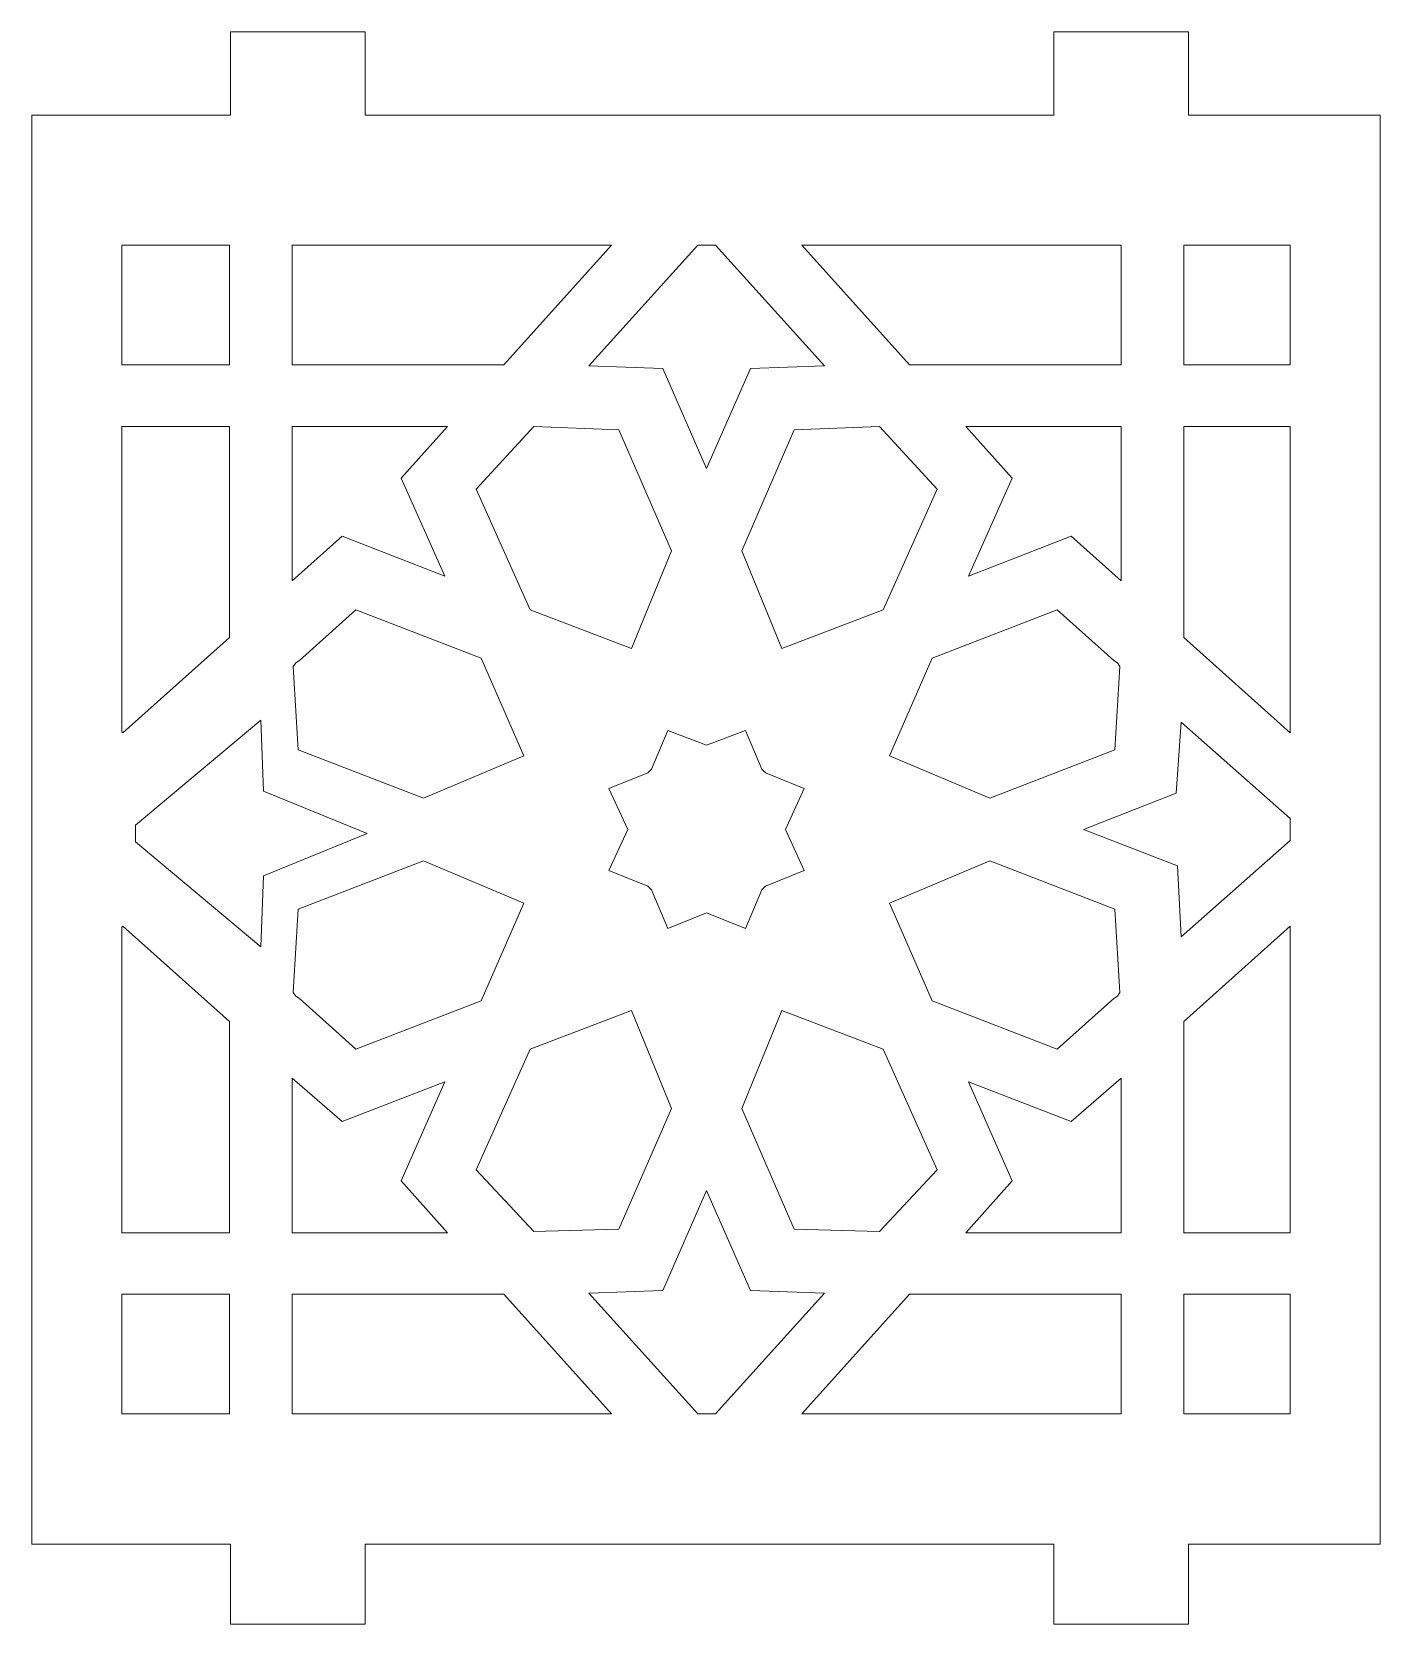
# Model space of a CAD drawing. Header units: millimetres. Extents: x -79 to 79, y -140 to 140.
# Drawn here: x 0.42 to 19.21, y -5.53 to 16.66 of the extents above; entities that cross this region are included whole.
import ezdxf

# ---------------------------------------------------------------- set-up
doc = ezdxf.new("R2010")
doc.units = ezdxf.units.MM
doc.header["$MEASUREMENT"] = 0
doc.layers.add('Layer 1', color=7, linetype='Continuous')

msp = doc.modelspace()

# ---------------------------------------------------------------- linework, layer by layer
at = {"layer": 'Layer 1', "color": 18, "lineweight": 9}
for points, knots in [([(3.185, 15.5021), (3.185, 15.5021), (0.4182, 15.5021), (0.4182, 15.5021), (0.4182, 15.5021), (0.4182, 15.5021), (0.4182, -4.416), (0.4182, -4.416), (0.4182, -4.416), (0.4182, -4.416), (3.185, -4.416), (3.185, -4.416), (3.185, -4.416), (3.185, -4.416), (3.185, -5.532), (3.185, -5.532), (3.185, -5.532), (3.185, -5.532), (5.0644, -5.532), (5.0644, -5.532), (5.0644, -5.532), (5.0644, -5.532), (5.0644, -4.416), (5.0644, -4.416), (5.0644, -4.416), (5.0644, -4.416), (14.6625, -4.416), (14.6625, -4.416), (14.6625, -4.416), (14.6625, -4.416), (14.6625, -5.532), (14.6625, -5.532), (14.6625, -5.532), (14.6625, -5.532), (16.5419, -5.532), (16.5419, -5.532), (16.5419, -5.532), (16.5419, -5.532), (16.5419, -4.416), (16.5419, -4.416), (16.5419, -4.416), (16.5419, -4.416), (19.2119, -4.416), (19.2119, -4.416), (19.2119, -4.416), (19.2119, -4.416), (19.2119, 15.5021), (19.2119, 15.5021), (19.2119, 15.5021), (19.2119, 15.5021), (16.5419, 15.5021), (16.5419, 15.5021), (16.5419, 15.5021), (16.5419, 15.5021), (16.5419, 16.6631), (16.5419, 16.6631), (16.5419, 16.6631), (16.5419, 16.6631), (14.6625, 16.6631), (14.6625, 16.6631), (14.6625, 16.6631), (14.6625, 16.6631), (14.6625, 15.5021), (14.6625, 15.5021), (14.6625, 15.5021), (14.6625, 15.5021), (5.0644, 15.5021), (5.0644, 15.5021), (5.0644, 15.5021), (5.0644, 15.5021), (5.0644, 16.6631), (5.0644, 16.6631), (5.0644, 16.6631), (5.0644, 16.6631), (3.185, 16.6631), (3.185, 16.6631), (3.185, 16.6631), (3.185, 16.6631), (3.185, 15.5021), (3.185, 15.5021)], [0, 0, 0, 0, 0.047619, 0.047619, 0.047619, 0.047619, 0.0952381, 0.0952381, 0.0952381, 0.0952381, 0.1428571, 0.1428571, 0.1428571, 0.1428571, 0.1904762, 0.1904762, 0.1904762, 0.1904762, 0.2380952, 0.2380952, 0.2380952, 0.2380952, 0.2857143, 0.2857143, 0.2857143, 0.2857143, 0.3333333, 0.3333333, 0.3333333, 0.3333333, 0.3809524, 0.3809524, 0.3809524, 0.3809524, 0.4285714, 0.4285714, 0.4285714, 0.4285714, 0.4761905, 0.4761905, 0.4761905, 0.4761905, 0.5238095, 0.5238095, 0.5238095, 0.5238095, 0.5714286, 0.5714286, 0.5714286, 0.5714286, 0.6190476, 0.6190476, 0.6190476, 0.6190476, 0.6666667, 0.6666667, 0.6666667, 0.6666667, 0.7142857, 0.7142857, 0.7142857, 0.7142857, 0.7619048, 0.7619048, 0.7619048, 0.7619048, 0.8095238, 0.8095238, 0.8095238, 0.8095238, 0.8571429, 0.8571429, 0.8571429, 0.8571429, 0.9047619, 0.9047619, 0.9047619, 0.9047619, 1, 1, 1, 1]), ([(1.6711, 13.6883), (1.6711, 13.6883), (1.6711, 12.0225), (1.6711, 12.0225), (1.6711, 12.0225), (1.6711, 12.0225), (1.6884, 12.0225), (1.6884, 12.0225), (1.6884, 12.0225), (1.6884, 12.0225), (3.1723, 12.0225), (3.1723, 12.0225), (3.1723, 12.0225), (3.1723, 12.0225), (3.1723, 13.6883), (3.1723, 13.6883), (3.1723, 13.6883), (3.1723, 13.6883), (1.6884, 13.6883), (1.6884, 13.6883), (1.6884, 13.6883), (1.6884, 13.6883), (1.6711, 13.6883), (1.6711, 13.6883)], [0, 0, 0, 0, 0.1428571, 0.1428571, 0.1428571, 0.1428571, 0.2857143, 0.2857143, 0.2857143, 0.2857143, 0.4285714, 0.4285714, 0.4285714, 0.4285714, 0.5714286, 0.5714286, 0.5714286, 0.5714286, 0.7142857, 0.7142857, 0.7142857, 0.7142857, 1, 1, 1, 1]), ([(8.4969, 13.6883), (8.4969, 13.6883), (6.9956, 12.0225), (6.9956, 12.0225), (6.9956, 12.0225), (6.9956, 12.0225), (4.0452, 12.0225), (4.0452, 12.0225), (4.0452, 12.0225), (4.0452, 12.0225), (4.0452, 13.6883), (4.0452, 13.6883), (4.0452, 13.6883), (4.0452, 13.6883), (8.4969, 13.6883), (8.4969, 13.6883)], [0, 0, 0, 0, 0.2, 0.2, 0.2, 0.2, 0.4, 0.4, 0.4, 0.4, 0.6, 0.6, 0.6, 0.6, 1, 1, 1, 1]), ([(9.8237, 13.6883), (9.8237, 13.6883), (9.9459, 13.6883), (9.9459, 13.6883), (9.9459, 13.6883), (9.9459, 13.6883), (11.4648, 12.0056), (11.4648, 12.0056), (11.4648, 12.0056), (11.4648, 12.0056), (10.4347, 11.972), (10.4347, 11.972), (10.4347, 11.972), (10.4347, 11.972), (9.8237, 10.5754), (9.8237, 10.5754), (9.8237, 10.5754), (9.8237, 10.5754), (9.2127, 11.972), (9.2127, 11.972), (9.2127, 11.972), (9.2127, 11.972), (8.1827, 12.0056), (8.1827, 12.0056), (8.1827, 12.0056), (8.1827, 12.0056), (9.7015, 13.6883), (9.7015, 13.6883), (9.7015, 13.6883), (9.7015, 13.6883), (9.8237, 13.6883), (9.8237, 13.6883)], [0, 0, 0, 0, 0.1111111, 0.1111111, 0.1111111, 0.1111111, 0.2222222, 0.2222222, 0.2222222, 0.2222222, 0.3333333, 0.3333333, 0.3333333, 0.3333333, 0.4444444, 0.4444444, 0.4444444, 0.4444444, 0.5555556, 0.5555556, 0.5555556, 0.5555556, 0.6666667, 0.6666667, 0.6666667, 0.6666667, 0.7777778, 0.7777778, 0.7777778, 0.7777778, 1, 1, 1, 1]), ([(11.1505, 13.6883), (11.1505, 13.6883), (12.6519, 12.0225), (12.6519, 12.0225), (12.6519, 12.0225), (12.6519, 12.0225), (15.6022, 12.0225), (15.6022, 12.0225), (15.6022, 12.0225), (15.6022, 12.0225), (15.6022, 13.6883), (15.6022, 13.6883), (15.6022, 13.6883), (15.6022, 13.6883), (11.1505, 13.6883), (11.1505, 13.6883)], [0, 0, 0, 0, 0.2, 0.2, 0.2, 0.2, 0.4, 0.4, 0.4, 0.4, 0.6, 0.6, 0.6, 0.6, 1, 1, 1, 1]), ([(17.959, 12.0225), (17.959, 12.0225), (16.4751, 12.0225), (16.4751, 12.0225), (16.4751, 12.0225), (16.4751, 12.0225), (16.4751, 13.6883), (16.4751, 13.6883), (16.4751, 13.6883), (16.4751, 13.6883), (17.959, 13.6883), (17.959, 13.6883), (17.959, 13.6883), (17.959, 13.6883), (17.959, 12.0225), (17.959, 12.0225)], [0, 0, 0, 0, 0.2, 0.2, 0.2, 0.2, 0.4, 0.4, 0.4, 0.4, 0.6, 0.6, 0.6, 0.6, 1, 1, 1, 1]), ([(1.6711, 11.1643), (1.6711, 11.1643), (1.6711, 6.9059), (1.6711, 6.9059), (1.6711, 6.9059), (1.6711, 6.9059), (1.6884, 6.8904), (1.6884, 6.8904), (1.6884, 6.8904), (1.6884, 6.8904), (3.1723, 8.2197), (3.1723, 8.2197), (3.1723, 8.2197), (3.1723, 8.2197), (3.1723, 11.1643), (3.1723, 11.1643), (3.1723, 11.1643), (3.1723, 11.1643), (1.6884, 11.1643), (1.6884, 11.1643), (1.6884, 11.1643), (1.6884, 11.1643), (1.6711, 11.1643), (1.6711, 11.1643)], [0, 0, 0, 0, 0.1428571, 0.1428571, 0.1428571, 0.1428571, 0.2857143, 0.2857143, 0.2857143, 0.2857143, 0.4285714, 0.4285714, 0.4285714, 0.4285714, 0.5714286, 0.5714286, 0.5714286, 0.5714286, 0.7142857, 0.7142857, 0.7142857, 0.7142857, 1, 1, 1, 1]), ([(4.0452, 11.1643), (4.0452, 11.1643), (6.21, 11.1643), (6.21, 11.1643), (6.21, 11.1643), (6.21, 11.1643), (5.564, 10.4408), (5.564, 10.4408), (5.564, 10.4408), (5.564, 10.4408), (6.1751, 9.0779), (6.1751, 9.0779), (6.1751, 9.0779), (6.1751, 9.0779), (4.7435, 9.6331), (4.7435, 9.6331), (4.7435, 9.6331), (4.7435, 9.6331), (4.0452, 9.0105), (4.0452, 9.0105), (4.0452, 9.0105), (4.0452, 9.0105), (4.0452, 11.1643), (4.0452, 11.1643)], [0, 0, 0, 0, 0.1428571, 0.1428571, 0.1428571, 0.1428571, 0.2857143, 0.2857143, 0.2857143, 0.2857143, 0.4285714, 0.4285714, 0.4285714, 0.4285714, 0.5714286, 0.5714286, 0.5714286, 0.5714286, 0.7142857, 0.7142857, 0.7142857, 0.7142857, 1, 1, 1, 1]), ([(7.3622, 8.6067), (7.3622, 8.6067), (6.6115, 10.2894), (6.6115, 10.2894), (6.6115, 10.2894), (6.6115, 10.2894), (7.4146, 11.1643), (7.4146, 11.1643), (7.4146, 11.1643), (7.4146, 11.1643), (8.6017, 11.1138), (8.6017, 11.1138), (8.6017, 11.1138), (8.6017, 11.1138), (9.3349, 9.4312), (9.3349, 9.4312), (9.3349, 9.4312), (9.3349, 9.4312), (8.7763, 8.0683), (8.7763, 8.0683), (8.7763, 8.0683), (8.7763, 8.0683), (7.3622, 8.6067), (7.3622, 8.6067)], [0, 0, 0, 0, 0.1428571, 0.1428571, 0.1428571, 0.1428571, 0.2857143, 0.2857143, 0.2857143, 0.2857143, 0.4285714, 0.4285714, 0.4285714, 0.4285714, 0.5714286, 0.5714286, 0.5714286, 0.5714286, 0.7142857, 0.7142857, 0.7142857, 0.7142857, 1, 1, 1, 1]), ([(12.2853, 8.6067), (12.2853, 8.6067), (13.0359, 10.2894), (13.0359, 10.2894), (13.0359, 10.2894), (13.0359, 10.2894), (12.2329, 11.1643), (12.2329, 11.1643), (12.2329, 11.1643), (12.2329, 11.1643), (11.0458, 11.1138), (11.0458, 11.1138), (11.0458, 11.1138), (11.0458, 11.1138), (10.3125, 9.4312), (10.3125, 9.4312), (10.3125, 9.4312), (10.3125, 9.4312), (10.8712, 8.0683), (10.8712, 8.0683), (10.8712, 8.0683), (10.8712, 8.0683), (12.2853, 8.6067), (12.2853, 8.6067)], [0, 0, 0, 0, 0.1428571, 0.1428571, 0.1428571, 0.1428571, 0.2857143, 0.2857143, 0.2857143, 0.2857143, 0.4285714, 0.4285714, 0.4285714, 0.4285714, 0.5714286, 0.5714286, 0.5714286, 0.5714286, 0.7142857, 0.7142857, 0.7142857, 0.7142857, 1, 1, 1, 1]), ([(15.6022, 11.1643), (15.6022, 11.1643), (13.4375, 11.1643), (13.4375, 11.1643), (13.4375, 11.1643), (13.4375, 11.1643), (14.0834, 10.4408), (14.0834, 10.4408), (14.0834, 10.4408), (14.0834, 10.4408), (13.4724, 9.0779), (13.4724, 9.0779), (13.4724, 9.0779), (13.4724, 9.0779), (14.9039, 9.6331), (14.9039, 9.6331), (14.9039, 9.6331), (14.9039, 9.6331), (15.6022, 9.0105), (15.6022, 9.0105), (15.6022, 9.0105), (15.6022, 9.0105), (15.6022, 11.1643), (15.6022, 11.1643)], [0, 0, 0, 0, 0.1428571, 0.1428571, 0.1428571, 0.1428571, 0.2857143, 0.2857143, 0.2857143, 0.2857143, 0.4285714, 0.4285714, 0.4285714, 0.4285714, 0.5714286, 0.5714286, 0.5714286, 0.5714286, 0.7142857, 0.7142857, 0.7142857, 0.7142857, 1, 1, 1, 1]), ([(17.959, 6.8904), (17.959, 6.8904), (16.4751, 8.2197), (16.4751, 8.2197), (16.4751, 8.2197), (16.4751, 8.2197), (16.4751, 11.1643), (16.4751, 11.1643), (16.4751, 11.1643), (16.4751, 11.1643), (17.959, 11.1643), (17.959, 11.1643), (17.959, 11.1643), (17.959, 11.1643), (17.959, 6.8904), (17.959, 6.8904)], [0, 0, 0, 0, 0.2, 0.2, 0.2, 0.2, 0.4, 0.4, 0.4, 0.4, 0.6, 0.6, 0.6, 0.6, 1, 1, 1, 1]), ([(4.9356, 8.6067), (4.9356, 8.6067), (6.6813, 7.9337), (6.6813, 7.9337), (6.6813, 7.9337), (6.6813, 7.9337), (7.2749, 6.5707), (7.2749, 6.5707), (7.2749, 6.5707), (7.2749, 6.5707), (5.8783, 5.9818), (5.8783, 5.9818), (5.8783, 5.9818), (5.8783, 5.9818), (4.1325, 6.6549), (4.1325, 6.6549), (4.1325, 6.6549), (4.1325, 6.6549), (4.0627, 7.8159), (4.0627, 7.8159), (4.0627, 7.8159), (4.0627, 7.8159), (4.0976, 7.8664), (4.0976, 7.8664), (4.0976, 7.8664), (4.0976, 7.8664), (4.15, 7.9), (4.15, 7.9), (4.15, 7.9), (4.15, 7.9), (4.9356, 8.6067), (4.9356, 8.6067)], [0, 0, 0, 0, 0.1111111, 0.1111111, 0.1111111, 0.1111111, 0.2222222, 0.2222222, 0.2222222, 0.2222222, 0.3333333, 0.3333333, 0.3333333, 0.3333333, 0.4444444, 0.4444444, 0.4444444, 0.4444444, 0.5555556, 0.5555556, 0.5555556, 0.5555556, 0.6666667, 0.6666667, 0.6666667, 0.6666667, 0.7777778, 0.7777778, 0.7777778, 0.7777778, 1, 1, 1, 1]), ([(14.7119, 8.6067), (14.7119, 8.6067), (12.9661, 7.9337), (12.9661, 7.9337), (12.9661, 7.9337), (12.9661, 7.9337), (12.3726, 6.5707), (12.3726, 6.5707), (12.3726, 6.5707), (12.3726, 6.5707), (13.7692, 5.9818), (13.7692, 5.9818), (13.7692, 5.9818), (13.7692, 5.9818), (15.5149, 6.6549), (15.5149, 6.6549), (15.5149, 6.6549), (15.5149, 6.6549), (15.5848, 7.8159), (15.5848, 7.8159), (15.5848, 7.8159), (15.5848, 7.8159), (15.5499, 7.8664), (15.5499, 7.8664), (15.5499, 7.8664), (15.5499, 7.8664), (15.4975, 7.9), (15.4975, 7.9), (15.4975, 7.9), (15.4975, 7.9), (14.7119, 8.6067), (14.7119, 8.6067)], [0, 0, 0, 0, 0.1111111, 0.1111111, 0.1111111, 0.1111111, 0.2222222, 0.2222222, 0.2222222, 0.2222222, 0.3333333, 0.3333333, 0.3333333, 0.3333333, 0.4444444, 0.4444444, 0.4444444, 0.4444444, 0.5555556, 0.5555556, 0.5555556, 0.5555556, 0.6666667, 0.6666667, 0.6666667, 0.6666667, 0.7777778, 0.7777778, 0.7777778, 0.7777778, 1, 1, 1, 1]), ([(1.8644, 5.4889), (1.8644, 5.4889), (1.8644, 5.6067), (1.8644, 5.6067), (1.8644, 5.6067), (1.8644, 5.6067), (3.6102, 7.0706), (3.6102, 7.0706), (3.6102, 7.0706), (3.6102, 7.0706), (3.6451, 6.0778), (3.6451, 6.0778), (3.6451, 6.0778), (3.6451, 6.0778), (5.0941, 5.4889), (5.0941, 5.4889), (5.0941, 5.4889), (5.0941, 5.4889), (3.6451, 4.9), (3.6451, 4.9), (3.6451, 4.9), (3.6451, 4.9), (3.6102, 3.9072), (3.6102, 3.9072), (3.6102, 3.9072), (3.6102, 3.9072), (1.8644, 5.3711), (1.8644, 5.3711), (1.8644, 5.3711), (1.8644, 5.3711), (1.8644, 5.4889), (1.8644, 5.4889)], [0, 0, 0, 0, 0.1111111, 0.1111111, 0.1111111, 0.1111111, 0.2222222, 0.2222222, 0.2222222, 0.2222222, 0.3333333, 0.3333333, 0.3333333, 0.3333333, 0.4444444, 0.4444444, 0.4444444, 0.4444444, 0.5555556, 0.5555556, 0.5555556, 0.5555556, 0.6666667, 0.6666667, 0.6666667, 0.6666667, 0.7777778, 0.7777778, 0.7777778, 0.7777778, 1, 1, 1, 1]), ([(9.8237, 6.7222), (9.8237, 6.7222), (10.3649, 6.9241), (10.3649, 6.9241), (10.3649, 6.9241), (10.3649, 6.9241), (10.5919, 6.3857), (10.5919, 6.3857), (10.5919, 6.3857), (10.5919, 6.3857), (10.6442, 6.3352), (10.6442, 6.3352), (10.6442, 6.3352), (10.6442, 6.3352), (11.1854, 6.1164), (11.1854, 6.1164), (11.1854, 6.1164), (11.1854, 6.1164), (10.9236, 5.5443), (10.9236, 5.5443), (10.9236, 5.5443), (10.9236, 5.5443), (11.1854, 4.9722), (11.1854, 4.9722), (11.1854, 4.9722), (11.1854, 4.9722), (10.6442, 4.7535), (10.6442, 4.7535), (10.6442, 4.7535), (10.6442, 4.7535), (10.5919, 4.703), (10.5919, 4.703), (10.5919, 4.703), (10.5919, 4.703), (10.3649, 4.1646), (10.3649, 4.1646), (10.3649, 4.1646), (10.3649, 4.1646), (9.8237, 4.3833), (9.8237, 4.3833), (9.8237, 4.3833), (9.8237, 4.3833), (9.2825, 4.1646), (9.2825, 4.1646), (9.2825, 4.1646), (9.2825, 4.1646), (9.0556, 4.703), (9.0556, 4.703), (9.0556, 4.703), (9.0556, 4.703), (9.0032, 4.7535), (9.0032, 4.7535), (9.0032, 4.7535), (9.0032, 4.7535), (8.462, 4.9722), (8.462, 4.9722), (8.462, 4.9722), (8.462, 4.9722), (8.7239, 5.5443), (8.7239, 5.5443), (8.7239, 5.5443), (8.7239, 5.5443), (8.462, 6.1164), (8.462, 6.1164), (8.462, 6.1164), (8.462, 6.1164), (9.0032, 6.3352), (9.0032, 6.3352), (9.0032, 6.3352), (9.0032, 6.3352), (9.0556, 6.3857), (9.0556, 6.3857), (9.0556, 6.3857), (9.0556, 6.3857), (9.2825, 6.9241), (9.2825, 6.9241), (9.2825, 6.9241), (9.2825, 6.9241), (9.8237, 6.7222), (9.8237, 6.7222)], [0, 0, 0, 0, 0.047619, 0.047619, 0.047619, 0.047619, 0.0952381, 0.0952381, 0.0952381, 0.0952381, 0.1428571, 0.1428571, 0.1428571, 0.1428571, 0.1904762, 0.1904762, 0.1904762, 0.1904762, 0.2380952, 0.2380952, 0.2380952, 0.2380952, 0.2857143, 0.2857143, 0.2857143, 0.2857143, 0.3333333, 0.3333333, 0.3333333, 0.3333333, 0.3809524, 0.3809524, 0.3809524, 0.3809524, 0.4285714, 0.4285714, 0.4285714, 0.4285714, 0.4761905, 0.4761905, 0.4761905, 0.4761905, 0.5238095, 0.5238095, 0.5238095, 0.5238095, 0.5714286, 0.5714286, 0.5714286, 0.5714286, 0.6190476, 0.6190476, 0.6190476, 0.6190476, 0.6666667, 0.6666667, 0.6666667, 0.6666667, 0.7142857, 0.7142857, 0.7142857, 0.7142857, 0.7619048, 0.7619048, 0.7619048, 0.7619048, 0.8095238, 0.8095238, 0.8095238, 0.8095238, 0.8571429, 0.8571429, 0.8571429, 0.8571429, 0.9047619, 0.9047619, 0.9047619, 0.9047619, 1, 1, 1, 1]), ([(9.8237, 6.7222), (9.8237, 6.7222), (10.3649, 6.9241), (10.3649, 6.9241), (10.3649, 6.9241), (10.3649, 6.9241), (10.5919, 6.3857), (10.5919, 6.3857), (10.5919, 6.3857), (10.5919, 6.3857), (10.6442, 6.3352), (10.6442, 6.3352), (10.6442, 6.3352), (10.6442, 6.3352), (11.1854, 6.1164), (11.1854, 6.1164), (11.1854, 6.1164), (11.1854, 6.1164), (10.9236, 5.5443), (10.9236, 5.5443), (10.9236, 5.5443), (10.9236, 5.5443), (11.1854, 4.9722), (11.1854, 4.9722), (11.1854, 4.9722), (11.1854, 4.9722), (10.6442, 4.7535), (10.6442, 4.7535), (10.6442, 4.7535), (10.6442, 4.7535), (10.5919, 4.703), (10.5919, 4.703), (10.5919, 4.703), (10.5919, 4.703), (10.3649, 4.1646), (10.3649, 4.1646), (10.3649, 4.1646), (10.3649, 4.1646), (9.8237, 4.3833), (9.8237, 4.3833), (9.8237, 4.3833), (9.8237, 4.3833), (9.2825, 4.1646), (9.2825, 4.1646), (9.2825, 4.1646), (9.2825, 4.1646), (9.0556, 4.703), (9.0556, 4.703), (9.0556, 4.703), (9.0556, 4.703), (9.0032, 4.7535), (9.0032, 4.7535), (9.0032, 4.7535), (9.0032, 4.7535), (8.462, 4.9722), (8.462, 4.9722), (8.462, 4.9722), (8.462, 4.9722), (8.7239, 5.5443), (8.7239, 5.5443), (8.7239, 5.5443), (8.7239, 5.5443), (8.462, 6.1164), (8.462, 6.1164), (8.462, 6.1164), (8.462, 6.1164), (9.0032, 6.3352), (9.0032, 6.3352), (9.0032, 6.3352), (9.0032, 6.3352), (9.0556, 6.3857), (9.0556, 6.3857), (9.0556, 6.3857), (9.0556, 6.3857), (9.2825, 6.9241), (9.2825, 6.9241), (9.2825, 6.9241), (9.2825, 6.9241), (9.8237, 6.7222), (9.8237, 6.7222)], [0, 0, 0, 0, 0.047619, 0.047619, 0.047619, 0.047619, 0.0952381, 0.0952381, 0.0952381, 0.0952381, 0.1428571, 0.1428571, 0.1428571, 0.1428571, 0.1904762, 0.1904762, 0.1904762, 0.1904762, 0.2380952, 0.2380952, 0.2380952, 0.2380952, 0.2857143, 0.2857143, 0.2857143, 0.2857143, 0.3333333, 0.3333333, 0.3333333, 0.3333333, 0.3809524, 0.3809524, 0.3809524, 0.3809524, 0.4285714, 0.4285714, 0.4285714, 0.4285714, 0.4761905, 0.4761905, 0.4761905, 0.4761905, 0.5238095, 0.5238095, 0.5238095, 0.5238095, 0.5714286, 0.5714286, 0.5714286, 0.5714286, 0.6190476, 0.6190476, 0.6190476, 0.6190476, 0.6666667, 0.6666667, 0.6666667, 0.6666667, 0.7142857, 0.7142857, 0.7142857, 0.7142857, 0.7619048, 0.7619048, 0.7619048, 0.7619048, 0.8095238, 0.8095238, 0.8095238, 0.8095238, 0.8571429, 0.8571429, 0.8571429, 0.8571429, 0.9047619, 0.9047619, 0.9047619, 0.9047619, 1, 1, 1, 1]), ([(17.959, 5.3929), (17.959, 5.3929), (16.4402, 4.0468), (16.4402, 4.0468), (16.4402, 4.0468), (16.4402, 4.0468), (16.3878, 5.0395), (16.3878, 5.0395), (16.3878, 5.0395), (16.3878, 5.0395), (15.0785, 5.5443), (15.0785, 5.5443), (15.0785, 5.5443), (15.0785, 5.5443), (16.3704, 6.0491), (16.3704, 6.0491), (16.3704, 6.0491), (16.3704, 6.0491), (16.4402, 7.0419), (16.4402, 7.0419), (16.4402, 7.0419), (16.4402, 7.0419), (17.959, 5.6958), (17.959, 5.6958), (17.959, 5.6958), (17.959, 5.6958), (17.959, 5.3929), (17.959, 5.3929)], [0, 0, 0, 0, 0.125, 0.125, 0.125, 0.125, 0.25, 0.25, 0.25, 0.25, 0.375, 0.375, 0.375, 0.375, 0.5, 0.5, 0.5, 0.5, 0.625, 0.625, 0.625, 0.625, 0.75, 0.75, 0.75, 0.75, 1, 1, 1, 1]), ([(4.15, 3.1886), (4.15, 3.1886), (4.0976, 3.2223), (4.0976, 3.2223), (4.0976, 3.2223), (4.0976, 3.2223), (4.0627, 3.2728), (4.0627, 3.2728), (4.0627, 3.2728), (4.0627, 3.2728), (4.1325, 4.4338), (4.1325, 4.4338), (4.1325, 4.4338), (4.1325, 4.4338), (5.8783, 5.1068), (5.8783, 5.1068), (5.8783, 5.1068), (5.8783, 5.1068), (7.2749, 4.5179), (7.2749, 4.5179), (7.2749, 4.5179), (7.2749, 4.5179), (6.6813, 3.155), (6.6813, 3.155), (6.6813, 3.155), (6.6813, 3.155), (4.9356, 2.4819), (4.9356, 2.4819), (4.9356, 2.4819), (4.9356, 2.4819), (4.15, 3.1886), (4.15, 3.1886)], [0, 0, 0, 0, 0.1111111, 0.1111111, 0.1111111, 0.1111111, 0.2222222, 0.2222222, 0.2222222, 0.2222222, 0.3333333, 0.3333333, 0.3333333, 0.3333333, 0.4444444, 0.4444444, 0.4444444, 0.4444444, 0.5555556, 0.5555556, 0.5555556, 0.5555556, 0.6666667, 0.6666667, 0.6666667, 0.6666667, 0.7777778, 0.7777778, 0.7777778, 0.7777778, 1, 1, 1, 1]), ([(15.4975, 3.1886), (15.4975, 3.1886), (15.5499, 3.2223), (15.5499, 3.2223), (15.5499, 3.2223), (15.5499, 3.2223), (15.5848, 3.2728), (15.5848, 3.2728), (15.5848, 3.2728), (15.5848, 3.2728), (15.5149, 4.4338), (15.5149, 4.4338), (15.5149, 4.4338), (15.5149, 4.4338), (13.7692, 5.1068), (13.7692, 5.1068), (13.7692, 5.1068), (13.7692, 5.1068), (12.3726, 4.5179), (12.3726, 4.5179), (12.3726, 4.5179), (12.3726, 4.5179), (12.9661, 3.155), (12.9661, 3.155), (12.9661, 3.155), (12.9661, 3.155), (14.7119, 2.4819), (14.7119, 2.4819), (14.7119, 2.4819), (14.7119, 2.4819), (15.4975, 3.1886), (15.4975, 3.1886)], [0, 0, 0, 0, 0.1111111, 0.1111111, 0.1111111, 0.1111111, 0.2222222, 0.2222222, 0.2222222, 0.2222222, 0.3333333, 0.3333333, 0.3333333, 0.3333333, 0.4444444, 0.4444444, 0.4444444, 0.4444444, 0.5555556, 0.5555556, 0.5555556, 0.5555556, 0.6666667, 0.6666667, 0.6666667, 0.6666667, 0.7777778, 0.7777778, 0.7777778, 0.7777778, 1, 1, 1, 1]), ([(1.6711, 4.1827), (1.6711, 4.1827), (1.6711, -0.0757), (1.6711, -0.0757), (1.6711, -0.0757), (1.6711, -0.0757), (1.6884, -0.0757), (1.6884, -0.0757), (1.6884, -0.0757), (1.6884, -0.0757), (3.1723, -0.0757), (3.1723, -0.0757), (3.1723, -0.0757), (3.1723, -0.0757), (3.1723, 2.8689), (3.1723, 2.8689), (3.1723, 2.8689), (3.1723, 2.8689), (1.6884, 4.1982), (1.6884, 4.1982), (1.6884, 4.1982), (1.6884, 4.1982), (1.6711, 4.1827), (1.6711, 4.1827)], [0, 0, 0, 0, 0.1428571, 0.1428571, 0.1428571, 0.1428571, 0.2857143, 0.2857143, 0.2857143, 0.2857143, 0.4285714, 0.4285714, 0.4285714, 0.4285714, 0.5714286, 0.5714286, 0.5714286, 0.5714286, 0.7142857, 0.7142857, 0.7142857, 0.7142857, 1, 1, 1, 1]), ([(17.959, -0.0757), (17.959, -0.0757), (16.4751, -0.0757), (16.4751, -0.0757), (16.4751, -0.0757), (16.4751, -0.0757), (16.4751, 2.8689), (16.4751, 2.8689), (16.4751, 2.8689), (16.4751, 2.8689), (17.959, 4.1982), (17.959, 4.1982), (17.959, 4.1982), (17.959, 4.1982), (17.959, -0.0757), (17.959, -0.0757)], [0, 0, 0, 0, 0.2, 0.2, 0.2, 0.2, 0.4, 0.4, 0.4, 0.4, 0.6, 0.6, 0.6, 0.6, 1, 1, 1, 1]), ([(7.3622, 2.4819), (7.3622, 2.4819), (8.7763, 3.0204), (8.7763, 3.0204), (8.7763, 3.0204), (8.7763, 3.0204), (9.3349, 1.6575), (9.3349, 1.6575), (9.3349, 1.6575), (9.3349, 1.6575), (8.6017, -0.0252), (8.6017, -0.0252), (8.6017, -0.0252), (8.6017, -0.0252), (7.4146, -0.0588), (7.4146, -0.0588), (7.4146, -0.0588), (7.4146, -0.0588), (6.6115, 0.7993), (6.6115, 0.7993), (6.6115, 0.7993), (6.6115, 0.7993), (7.3622, 2.4819), (7.3622, 2.4819)], [0, 0, 0, 0, 0.1428571, 0.1428571, 0.1428571, 0.1428571, 0.2857143, 0.2857143, 0.2857143, 0.2857143, 0.4285714, 0.4285714, 0.4285714, 0.4285714, 0.5714286, 0.5714286, 0.5714286, 0.5714286, 0.7142857, 0.7142857, 0.7142857, 0.7142857, 1, 1, 1, 1]), ([(12.2853, 2.4819), (12.2853, 2.4819), (10.8712, 3.0204), (10.8712, 3.0204), (10.8712, 3.0204), (10.8712, 3.0204), (10.3125, 1.6575), (10.3125, 1.6575), (10.3125, 1.6575), (10.3125, 1.6575), (11.0458, -0.0252), (11.0458, -0.0252), (11.0458, -0.0252), (11.0458, -0.0252), (12.2329, -0.0588), (12.2329, -0.0588), (12.2329, -0.0588), (12.2329, -0.0588), (13.0359, 0.7993), (13.0359, 0.7993), (13.0359, 0.7993), (13.0359, 0.7993), (12.2853, 2.4819), (12.2853, 2.4819)], [0, 0, 0, 0, 0.1428571, 0.1428571, 0.1428571, 0.1428571, 0.2857143, 0.2857143, 0.2857143, 0.2857143, 0.4285714, 0.4285714, 0.4285714, 0.4285714, 0.5714286, 0.5714286, 0.5714286, 0.5714286, 0.7142857, 0.7142857, 0.7142857, 0.7142857, 1, 1, 1, 1]), ([(4.0452, -0.0757), (4.0452, -0.0757), (4.0452, 2.0781), (4.0452, 2.0781), (4.0452, 2.0781), (4.0452, 2.0781), (4.7435, 1.4724), (4.7435, 1.4724), (4.7435, 1.4724), (4.7435, 1.4724), (6.1751, 2.0276), (6.1751, 2.0276), (6.1751, 2.0276), (6.1751, 2.0276), (5.564, 0.6479), (5.564, 0.6479), (5.564, 0.6479), (5.564, 0.6479), (6.21, -0.0757), (6.21, -0.0757), (6.21, -0.0757), (6.21, -0.0757), (4.0452, -0.0757), (4.0452, -0.0757)], [0, 0, 0, 0, 0.1428571, 0.1428571, 0.1428571, 0.1428571, 0.2857143, 0.2857143, 0.2857143, 0.2857143, 0.4285714, 0.4285714, 0.4285714, 0.4285714, 0.5714286, 0.5714286, 0.5714286, 0.5714286, 0.7142857, 0.7142857, 0.7142857, 0.7142857, 1, 1, 1, 1]), ([(15.6022, -0.0757), (15.6022, -0.0757), (15.6022, 2.0781), (15.6022, 2.0781), (15.6022, 2.0781), (15.6022, 2.0781), (14.9039, 1.4724), (14.9039, 1.4724), (14.9039, 1.4724), (14.9039, 1.4724), (13.4724, 2.0276), (13.4724, 2.0276), (13.4724, 2.0276), (13.4724, 2.0276), (14.0834, 0.6479), (14.0834, 0.6479), (14.0834, 0.6479), (14.0834, 0.6479), (13.4375, -0.0757), (13.4375, -0.0757), (13.4375, -0.0757), (13.4375, -0.0757), (15.6022, -0.0757), (15.6022, -0.0757)], [0, 0, 0, 0, 0.1428571, 0.1428571, 0.1428571, 0.1428571, 0.2857143, 0.2857143, 0.2857143, 0.2857143, 0.4285714, 0.4285714, 0.4285714, 0.4285714, 0.5714286, 0.5714286, 0.5714286, 0.5714286, 0.7142857, 0.7142857, 0.7142857, 0.7142857, 1, 1, 1, 1]), ([(9.8237, 0.5133), (9.8237, 0.5133), (10.4347, -0.8833), (10.4347, -0.8833), (10.4347, -0.8833), (10.4347, -0.8833), (11.4648, -0.917), (11.4648, -0.917), (11.4648, -0.917), (11.4648, -0.917), (9.9459, -2.5996), (9.9459, -2.5996), (9.9459, -2.5996), (9.9459, -2.5996), (9.8237, -2.5996), (9.8237, -2.5996), (9.8237, -2.5996), (9.8237, -2.5996), (9.7015, -2.5996), (9.7015, -2.5996), (9.7015, -2.5996), (9.7015, -2.5996), (8.1827, -0.917), (8.1827, -0.917), (8.1827, -0.917), (8.1827, -0.917), (9.2127, -0.8833), (9.2127, -0.8833), (9.2127, -0.8833), (9.2127, -0.8833), (9.8237, 0.5133), (9.8237, 0.5133)], [0, 0, 0, 0, 0.1111111, 0.1111111, 0.1111111, 0.1111111, 0.2222222, 0.2222222, 0.2222222, 0.2222222, 0.3333333, 0.3333333, 0.3333333, 0.3333333, 0.4444444, 0.4444444, 0.4444444, 0.4444444, 0.5555556, 0.5555556, 0.5555556, 0.5555556, 0.6666667, 0.6666667, 0.6666667, 0.6666667, 0.7777778, 0.7777778, 0.7777778, 0.7777778, 1, 1, 1, 1]), ([(1.6711, -0.9338), (1.6711, -0.9338), (1.6884, -0.9338), (1.6884, -0.9338), (1.6884, -0.9338), (1.6884, -0.9338), (3.1723, -0.9338), (3.1723, -0.9338), (3.1723, -0.9338), (3.1723, -0.9338), (3.1723, -2.5996), (3.1723, -2.5996), (3.1723, -2.5996), (3.1723, -2.5996), (1.6884, -2.5996), (1.6884, -2.5996), (1.6884, -2.5996), (1.6884, -2.5996), (1.6711, -2.5996), (1.6711, -2.5996), (1.6711, -2.5996), (1.6711, -2.5996), (1.6711, -0.9338), (1.6711, -0.9338)], [0, 0, 0, 0, 0.1428571, 0.1428571, 0.1428571, 0.1428571, 0.2857143, 0.2857143, 0.2857143, 0.2857143, 0.4285714, 0.4285714, 0.4285714, 0.4285714, 0.5714286, 0.5714286, 0.5714286, 0.5714286, 0.7142857, 0.7142857, 0.7142857, 0.7142857, 1, 1, 1, 1]), ([(4.0452, -0.9338), (4.0452, -0.9338), (6.9956, -0.9338), (6.9956, -0.9338), (6.9956, -0.9338), (6.9956, -0.9338), (8.4969, -2.5996), (8.4969, -2.5996), (8.4969, -2.5996), (8.4969, -2.5996), (4.0452, -2.5996), (4.0452, -2.5996), (4.0452, -2.5996), (4.0452, -2.5996), (4.0452, -0.9338), (4.0452, -0.9338)], [0, 0, 0, 0, 0.2, 0.2, 0.2, 0.2, 0.4, 0.4, 0.4, 0.4, 0.6, 0.6, 0.6, 0.6, 1, 1, 1, 1]), ([(15.6022, -0.9338), (15.6022, -0.9338), (12.6519, -0.9338), (12.6519, -0.9338), (12.6519, -0.9338), (12.6519, -0.9338), (11.1505, -2.5996), (11.1505, -2.5996), (11.1505, -2.5996), (11.1505, -2.5996), (15.6022, -2.5996), (15.6022, -2.5996), (15.6022, -2.5996), (15.6022, -2.5996), (15.6022, -0.9338), (15.6022, -0.9338)], [0, 0, 0, 0, 0.2, 0.2, 0.2, 0.2, 0.4, 0.4, 0.4, 0.4, 0.6, 0.6, 0.6, 0.6, 1, 1, 1, 1]), ([(17.959, -2.5996), (17.959, -2.5996), (16.4751, -2.5996), (16.4751, -2.5996), (16.4751, -2.5996), (16.4751, -2.5996), (16.4751, -0.9338), (16.4751, -0.9338), (16.4751, -0.9338), (16.4751, -0.9338), (17.959, -0.9338), (17.959, -0.9338), (17.959, -0.9338), (17.959, -0.9338), (17.959, -2.5996), (17.959, -2.5996)], [0, 0, 0, 0, 0.2, 0.2, 0.2, 0.2, 0.4, 0.4, 0.4, 0.4, 0.6, 0.6, 0.6, 0.6, 1, 1, 1, 1])]:
    msp.add_open_spline(points, degree=3, knots=knots, dxfattribs=at)

doc.saveas('drawing.dxf')
